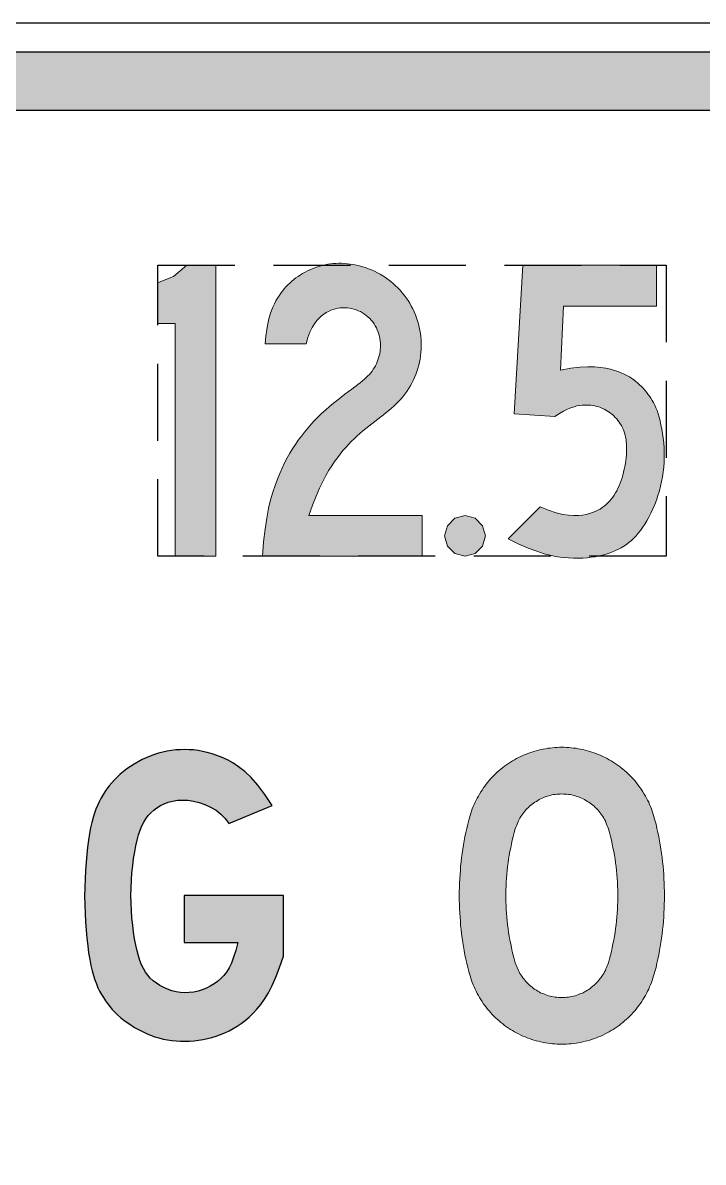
# Model space of a CAD drawing. Extents: x 165 to 1038, y -1303 to 276.
# Drawn here: x 248.3 to 304.4, y 181.8 to 275.8 of the extents above; entities that cross this region are included whole.
import ezdxf

# ---------------------------------------------------------------- set-up
doc = ezdxf.new("R2010")
doc.units = 0
doc.linetypes.add('HIDDEN', pattern=[9.525, 6.35, -3.175])
doc.layers.add('L25', color=1, linetype='CONTINUOUS')
doc.layers.add('L35', color=3, linetype='CONTINUOUS')

msp = doc.modelspace()

# ---------------------------------------------------------------- hatches: boundary and pattern name
at = {"layer": 'L25'}
h = msp.add_hatch(color=256, dxfattribs=at)
edge = h.paths.add_edge_path(flags=16)
edge.add_line((172.583, 107.778), (172.583, 263.778))
edge.add_arc((177.383, 263.778), 4.8, 90, 180, ccw=False)
edge.add_line((177.383, 268.578), (333.383, 268.578))
edge.add_arc((333.383, 263.778), 4.8, 0, 90, ccw=False)
edge.add_line((338.183, 263.778), (338.183, 107.778))
edge.add_arc((333.383, 107.778), 4.8, -90, 0, ccw=False)
edge.add_line((333.383, 102.978), (177.383, 102.978))
edge.add_arc((177.383, 107.778), 4.8, 180, 270, ccw=False)
edge = h.paths.add_edge_path()
edge.add_line((167.783, 107.778), (167.783, 263.778))
edge.add_arc((177.383, 263.778), 9.6, 90, 180, ccw=False)
edge.add_line((177.383, 273.378), (333.383, 273.378))
edge.add_arc((333.383, 263.778), 9.6, 0, 90, ccw=False)
edge.add_line((342.983, 263.778), (342.983, 107.778))
edge.add_arc((333.383, 107.778), 9.6, -90, 0, ccw=False)
edge.add_line((333.383, 98.178), (177.383, 98.178))
edge.add_arc((177.383, 107.778), 9.6, 180, 270, ccw=False)
h = msp.add_hatch(color=256, dxfattribs=at)
h.dxf.hatch_style = 1
h.paths.add_polyline_path([(284.782, 235.137), (283.942, 234.91), (283.33, 234.297), (283.102, 233.458), (283.33, 232.618), (283.942, 231.998), (284.782, 231.778), (285.622, 231.998), (286.234, 232.618), (286.461, 233.458), (286.234, 234.297), (285.622, 234.91)])
h.paths.add_polyline_path([(260.878, 231.778), (264.237, 231.778), (264.237, 255.777), (261.835, 255.777), (260.752, 254.858), (259.434, 254.333), (259.434, 250.974), (260.878, 250.974)])
h.paths.add_polyline_path([(290.982, 235.859), (288.345, 233.214), (289.219, 232.792), (289.999, 232.453), (290.697, 232.189), (291.322, 231.99), (291.884, 231.846), (292.395, 231.747), (292.864, 231.684), (293.302, 231.647), (293.717, 231.628), (294.113, 231.624), (294.49, 231.635), (294.848, 231.659), (295.19, 231.696), (295.516, 231.745), (295.827, 231.804), (296.124, 231.874), (296.408, 231.952), (296.68, 232.04), (296.94, 232.137), (297.19, 232.243), (297.429, 232.359), (297.659, 232.484), (297.881, 232.619), (298.094, 232.764), (298.301, 232.92), (298.501, 233.087), (298.695, 233.267), (298.884, 233.462), (299.069, 233.673), (299.25, 233.901), (299.428, 234.149), (299.604, 234.418), (299.777, 234.708), (299.947, 235.018), (300.112, 235.347), (300.271, 235.69), (300.422, 236.047), (300.562, 236.415), (300.692, 236.791), (300.808, 237.174), (300.91, 237.561), (300.998, 237.951), (301.07, 238.344), (301.128, 238.74), (301.172, 239.138), (301.2, 239.537), (301.214, 239.937), (301.212, 240.338), (301.196, 240.737), (301.167, 241.133), (301.125, 241.522), (301.073, 241.902), (301.011, 242.268), (300.942, 242.617), (300.866, 242.946), (300.786, 243.253), (300.702, 243.534), (300.614, 243.791), (300.522, 244.028), (300.426, 244.246), (300.325, 244.45), (300.219, 244.64), (300.107, 244.82), (299.991, 244.994), (299.868, 245.162), (299.74, 245.326), (299.606, 245.485), (299.466, 245.64), (299.322, 245.789), (299.172, 245.933), (299.017, 246.073), (298.858, 246.206), (298.693, 246.335), (298.52, 246.458), (298.335, 246.576), (298.135, 246.69), (297.915, 246.8), (297.672, 246.906), (297.403, 247.009), (297.104, 247.109), (296.77, 247.205), (296.393, 247.29), (295.962, 247.357), (295.468, 247.398), (294.9, 247.404), (294.25, 247.368), (293.507, 247.281), (292.661, 247.136), (292.904, 252.418), (300.579, 252.418), (300.579, 255.777), (289.545, 255.777), (288.823, 243.534), (292.182, 243.299), (292.568, 243.549), (292.916, 243.75), (293.23, 243.907), (293.514, 244.027), (293.773, 244.114), (294.01, 244.174), (294.229, 244.213), (294.435, 244.237), (294.63, 244.25), (294.817, 244.254), (294.996, 244.248), (295.168, 244.233), (295.335, 244.21), (295.496, 244.179), (295.654, 244.139), (295.808, 244.093), (295.96, 244.038), (296.109, 243.977), (296.256, 243.909), (296.399, 243.833), (296.539, 243.751), (296.675, 243.661), (296.807, 243.565), (296.935, 243.462), (297.058, 243.352), (297.177, 243.236), (297.289, 243.114), (297.396, 242.986), (297.496, 242.852), (297.589, 242.714), (297.676, 242.57), (297.754, 242.422), (297.825, 242.27), (297.887, 242.113), (297.942, 241.95), (297.988, 241.781), (298.027, 241.605), (298.058, 241.422), (298.082, 241.23), (298.098, 241.029), (298.107, 240.819), (298.108, 240.601), (298.102, 240.375), (298.088, 240.144), (298.068, 239.909), (298.04, 239.671), (298.006, 239.431), (297.965, 239.19), (297.917, 238.951), (297.862, 238.714), (297.801, 238.48), (297.733, 238.25), (297.658, 238.024), (297.578, 237.805), (297.49, 237.592), (297.397, 237.387), (297.297, 237.19), (297.191, 237.002), (297.079, 236.822), (296.959, 236.65), (296.833, 236.487), (296.701, 236.332), (296.561, 236.185), (296.415, 236.046), (296.261, 235.915), (296.097, 235.793), (295.921, 235.678), (295.73, 235.572), (295.522, 235.475), (295.294, 235.387), (295.044, 235.309), (294.769, 235.239), (294.465, 235.181), (294.127, 235.142), (293.747, 235.132), (293.319, 235.161), (292.836, 235.238), (292.289, 235.374), (291.674, 235.578)])
h.paths.add_polyline_path([(271.904, 235.137), (281.258, 235.137), (281.258, 231.778), (268.066, 231.778), (268.166, 232.973), (268.286, 234.019), (268.424, 234.934), (268.578, 235.734), (268.746, 236.436), (268.924, 237.058), (269.111, 237.616), (269.303, 238.126), (269.499, 238.604), (269.7, 239.055), (269.905, 239.482), (270.116, 239.887), (270.334, 240.273), (270.558, 240.644), (270.791, 241.002), (271.033, 241.35), (271.284, 241.691), (271.544, 242.024), (271.813, 242.351), (272.092, 242.67), (272.379, 242.981), (272.674, 243.284), (272.978, 243.579), (273.29, 243.865), (273.609, 244.143), (273.932, 244.41), (274.254, 244.668), (274.571, 244.913), (274.879, 245.146), (275.173, 245.366), (275.449, 245.571), (275.703, 245.76), (275.932, 245.934), (276.138, 246.094), (276.321, 246.243), (276.486, 246.383), (276.634, 246.518), (276.769, 246.65), (276.891, 246.782), (277.005, 246.916), (277.111, 247.055), (277.211, 247.199), (277.304, 247.347), (277.39, 247.5), (277.468, 247.656), (277.539, 247.816), (277.602, 247.979), (277.657, 248.145), (277.705, 248.313), (277.744, 248.484), (277.775, 248.657), (277.796, 248.832), (277.809, 249.009), (277.812, 249.188), (277.805, 249.368), (277.788, 249.549), (277.761, 249.732), (277.723, 249.914), (277.675, 250.096), (277.617, 250.275), (277.548, 250.452), (277.468, 250.625), (277.378, 250.792), (277.278, 250.954), (277.168, 251.109), (277.047, 251.256), (276.918, 251.396), (276.779, 251.526), (276.633, 251.648), (276.479, 251.761), (276.318, 251.863), (276.151, 251.955), (275.978, 252.035), (275.8, 252.105), (275.618, 252.163), (275.432, 252.21), (275.244, 252.245), (275.054, 252.268), (274.864, 252.279), (274.673, 252.278), (274.482, 252.264), (274.292, 252.237), (274.102, 252.196), (273.911, 252.14), (273.72, 252.068), (273.527, 251.979), (273.333, 251.873), (273.138, 251.748), (272.941, 251.602), (272.744, 251.429), (272.548, 251.218), (272.357, 250.961), (272.171, 250.649), (271.993, 250.273), (271.825, 249.824), (271.668, 249.294), (268.31, 249.294), (268.36, 249.925), (268.426, 250.475), (268.507, 250.954), (268.6, 251.371), (268.704, 251.735), (268.816, 252.054), (268.935, 252.338), (269.058, 252.596), (269.184, 252.836), (269.312, 253.06), (269.444, 253.27), (269.58, 253.466), (269.72, 253.652), (269.864, 253.828), (270.013, 253.995), (270.167, 254.155), (270.327, 254.309), (270.492, 254.457), (270.662, 254.599), (270.838, 254.735), (271.018, 254.865), (271.202, 254.988), (271.391, 255.105), (271.585, 255.214), (271.782, 255.316), (271.983, 255.412), (272.187, 255.499), (272.394, 255.58), (272.604, 255.652), (272.817, 255.717), (273.032, 255.774), (273.248, 255.824), (273.467, 255.865), (273.688, 255.897), (273.911, 255.922), (274.137, 255.937), (274.366, 255.944), (274.599, 255.942), (274.835, 255.931), (275.076, 255.91), (275.32, 255.88), (275.569, 255.84), (275.819, 255.79), (276.071, 255.731), (276.324, 255.662), (276.575, 255.583), (276.824, 255.494), (277.07, 255.396), (277.312, 255.287), (277.55, 255.169), (277.783, 255.042), (278.01, 254.905), (278.232, 254.76), (278.449, 254.606), (278.659, 254.443), (278.862, 254.272), (279.059, 254.094), (279.248, 253.908), (279.43, 253.715), (279.605, 253.514), (279.771, 253.307), (279.929, 253.094), (280.079, 252.874), (280.22, 252.649), (280.352, 252.418), (280.474, 252.183), (280.587, 251.942), (280.691, 251.697), (280.785, 251.448), (280.869, 251.196), (280.943, 250.941), (281.007, 250.683), (281.061, 250.423), (281.104, 250.162), (281.137, 249.898), (281.16, 249.634), (281.172, 249.369), (281.174, 249.104), (281.165, 248.838), (281.146, 248.574), (281.116, 248.31), (281.076, 248.047), (281.025, 247.786), (280.964, 247.528), (280.893, 247.271), (280.812, 247.018), (280.721, 246.769), (280.62, 246.523), (280.509, 246.281), (280.389, 246.044), (280.259, 245.812), (280.12, 245.586), (279.973, 245.365), (279.817, 245.15), (279.652, 244.941), (279.479, 244.739), (279.299, 244.543), (279.111, 244.354), (278.915, 244.169), (278.712, 243.987), (278.502, 243.808), (278.284, 243.629), (278.06, 243.45), (277.829, 243.27), (277.591, 243.087), (277.349, 242.901), (277.102, 242.711), (276.854, 242.518), (276.605, 242.32), (276.357, 242.117), (276.111, 241.909), (275.87, 241.695), (275.633, 241.475), (275.4, 241.247), (275.171, 241.008), (274.943, 240.757), (274.717, 240.493), (274.49, 240.211), (274.261, 239.912), (274.031, 239.593), (273.796, 239.249), (273.556, 238.87), (273.309, 238.443), (273.053, 237.956), (272.786, 237.394), (272.506, 236.746), (272.213, 235.998)])
h = msp.add_hatch(color=256, dxfattribs=at)
h.dxf.hatch_style = 1
h.paths.add_polyline_path([(189.172, 215.861), (192.908, 215.861), (192.908, 195.637), (203.804, 195.637), (203.804, 191.825), (189.172, 191.825)])
h.paths.add_polyline_path([(234.624, 208.009), (234.624, 191.825), (230.888, 191.825), (230.888, 215.861), (234.857, 215.861), (243.029, 199.737), (243.029, 215.861), (246.921, 215.861), (246.921, 191.825), (242.826, 191.825)])
h.paths.add_polyline_path([(213.757, 211.103), (213.524, 210.908), (213.307, 210.693), (213.106, 210.458), (212.919, 210.202), (212.747, 209.924), (212.588, 209.626), (212.442, 209.307), (212.308, 208.965), (212.185, 208.603), (212.074, 208.221), (211.974, 207.822), (211.884, 207.408), (211.805, 206.981), (211.737, 206.543), (211.678, 206.098), (211.63, 205.646), (211.591, 205.19), (211.563, 204.731), (211.545, 204.269), (211.537, 203.805), (211.54, 203.339), (211.555, 202.873), (211.581, 202.405), (211.618, 201.938), (211.668, 201.472), (211.729, 201.009), (211.801, 200.554), (211.886, 200.108), (211.981, 199.676), (212.087, 199.26), (212.204, 198.864), (212.331, 198.491), (212.469, 198.143), (212.618, 197.821), (212.779, 197.523), (212.952, 197.249), (213.139, 196.998), (213.339, 196.77), (213.555, 196.563), (213.786, 196.376), (214.033, 196.211), (214.294, 196.065), (214.567, 195.941), (214.85, 195.839), (215.141, 195.759), (215.438, 195.702), (215.739, 195.668), (216.041, 195.658), (216.342, 195.672), (216.642, 195.711), (216.937, 195.772), (217.226, 195.857), (217.508, 195.965), (217.78, 196.094), (218.042, 196.245), (218.29, 196.417), (218.524, 196.61), (218.743, 196.824), (218.949, 197.059), (219.141, 197.316), (219.319, 197.595), (219.483, 197.896), (219.635, 198.219), (219.774, 198.566), (219.9, 198.936), (220.014, 199.326), (220.117, 199.735), (220.208, 200.159), (220.288, 200.595), (220.357, 201.042), (220.415, 201.496), (220.464, 201.955), (220.502, 202.417), (220.531, 202.88), (220.549, 203.345), (220.556, 203.81), (220.553, 204.276), (220.539, 204.741), (220.513, 205.206), (220.475, 205.669), (220.426, 206.13), (220.364, 206.587), (220.291, 207.037), (220.206, 207.476), (220.11, 207.902), (220.002, 208.311), (219.882, 208.701), (219.751, 209.07), (219.608, 209.414), (219.453, 209.733), (219.287, 210.029), (219.108, 210.302), (218.916, 210.552), (218.711, 210.78), (218.493, 210.987), (218.261, 211.173), (218.015, 211.339), (217.757, 211.484), (217.487, 211.607), (217.208, 211.709), (216.921, 211.789), (216.628, 211.845), (216.33, 211.877), (216.029, 211.885), (215.727, 211.869), (215.425, 211.827), (215.126, 211.763), (214.832, 211.675), (214.546, 211.564), (214.27, 211.432), (214.006, 211.278)], flags=16)
h.paths.add_polyline_path([(224.272, 205.878), (224.221, 206.406), (224.159, 206.931), (224.087, 207.451), (224.007, 207.96), (223.918, 208.456), (223.822, 208.933), (223.719, 209.388), (223.611, 209.817), (223.498, 210.218), (223.379, 210.591), (223.253, 210.94), (223.121, 211.268), (222.98, 211.578), (222.831, 211.872), (222.673, 212.153), (222.504, 212.424), (222.325, 212.688), (222.135, 212.944), (221.935, 213.191), (221.726, 213.43), (221.507, 213.659), (221.28, 213.878), (221.044, 214.087), (220.8, 214.284), (220.548, 214.469), (220.289, 214.642), (220.023, 214.804), (219.749, 214.954), (219.469, 215.093), (219.181, 215.221), (218.887, 215.337), (218.586, 215.442), (218.278, 215.537), (217.965, 215.62), (217.647, 215.692), (217.325, 215.751), (216.999, 215.798), (216.672, 215.832), (216.342, 215.853), (216.012, 215.86), (215.682, 215.853), (215.352, 215.832), (215.024, 215.797), (214.698, 215.75), (214.375, 215.689), (214.056, 215.615), (213.742, 215.529), (213.432, 215.431), (213.129, 215.321), (212.832, 215.198), (212.541, 215.064), (212.256, 214.917), (211.979, 214.757), (211.708, 214.585), (211.445, 214.4), (211.189, 214.203), (210.941, 213.992), (210.701, 213.77), (210.47, 213.536), (210.248, 213.293), (210.036, 213.041), (209.835, 212.782), (209.646, 212.516), (209.468, 212.245), (209.302, 211.968), (209.148, 211.684), (209.004, 211.39), (208.87, 211.082), (208.744, 210.758), (208.626, 210.414), (208.514, 210.047), (208.407, 209.655), (208.305, 209.235), (208.208, 208.789), (208.117, 208.322), (208.033, 207.837), (207.957, 207.337), (207.888, 206.826), (207.83, 206.308), (207.781, 205.785), (207.743, 205.261), (207.716, 204.737), (207.7, 204.214), (207.695, 203.691), (207.701, 203.169), (207.718, 202.648), (207.747, 202.13), (207.787, 201.614), (207.838, 201.101), (207.9, 200.593), (207.971, 200.093), (208.052, 199.603), (208.141, 199.127), (208.237, 198.666), (208.339, 198.223), (208.447, 197.802), (208.561, 197.402), (208.68, 197.025), (208.806, 196.668), (208.939, 196.329), (209.08, 196.007), (209.23, 195.7), (209.39, 195.406), (209.56, 195.125), (209.742, 194.854), (209.935, 194.594), (210.138, 194.344), (210.352, 194.105), (210.576, 193.876), (210.81, 193.658), (211.053, 193.45), (211.305, 193.254), (211.566, 193.068), (211.835, 192.893), (212.111, 192.73), (212.394, 192.577), (212.684, 192.437), (212.979, 192.307), (213.279, 192.189), (213.583, 192.084), (213.891, 191.99), (214.203, 191.908), (214.517, 191.838), (214.832, 191.782), (215.149, 191.737), (215.466, 191.706), (215.783, 191.688), (216.099, 191.684), (216.413, 191.693), (216.726, 191.715), (217.038, 191.751), (217.348, 191.8), (217.657, 191.863), (217.965, 191.939), (218.273, 192.028), (218.58, 192.13), (218.886, 192.245), (219.19, 192.373), (219.49, 192.512), (219.785, 192.664), (220.074, 192.826), (220.355, 192.999), (220.626, 193.182), (220.887, 193.375), (221.135, 193.578), (221.371, 193.789), (221.596, 194.01), (221.81, 194.239), (222.013, 194.478), (222.207, 194.725), (222.392, 194.982), (222.568, 195.247), (222.735, 195.521), (222.895, 195.806), (223.047, 196.104), (223.19, 196.417), (223.326, 196.748), (223.454, 197.098), (223.574, 197.47), (223.686, 197.865), (223.791, 198.286), (223.888, 198.73), (223.977, 199.194), (224.057, 199.674), (224.129, 200.168), (224.192, 200.673), (224.245, 201.185), (224.289, 201.701), (224.323, 202.218), (224.348, 202.737), (224.362, 203.257), (224.365, 203.778), (224.358, 204.301), (224.341, 204.825), (224.312, 205.35)])
h.paths.add_polyline_path([(261.63, 203.804), (261.63, 199.915), (266.035, 199.915), (265.871, 199.265), (265.698, 198.708), (265.515, 198.234), (265.319, 197.832), (265.109, 197.491), (264.882, 197.199), (264.637, 196.947), (264.371, 196.723), (264.083, 196.518), (263.775, 196.334), (263.451, 196.171), (263.112, 196.034), (262.763, 195.924), (262.405, 195.843), (262.042, 195.795), (261.677, 195.782), (261.312, 195.805), (260.952, 195.863), (260.599, 195.952), (260.257, 196.069), (259.929, 196.213), (259.619, 196.379), (259.33, 196.566), (259.066, 196.769), (258.828, 196.988), (258.616, 197.225), (258.427, 197.484), (258.258, 197.769), (258.107, 198.084), (257.971, 198.433), (257.847, 198.819), (257.734, 199.246), (257.628, 199.718), (257.532, 200.229), (257.446, 200.773), (257.373, 201.347), (257.313, 201.943), (257.268, 202.556), (257.24, 203.18), (257.23, 203.81), (257.24, 204.44), (257.268, 205.064), (257.313, 205.677), (257.374, 206.273), (257.45, 206.846), (257.538, 207.391), (257.637, 207.902), (257.747, 208.374), (257.866, 208.801), (257.996, 209.187), (258.138, 209.535), (258.295, 209.849), (258.469, 210.132), (258.662, 210.389), (258.876, 210.623), (259.112, 210.837), (259.373, 211.035), (259.659, 211.214), (259.97, 211.368), (260.307, 211.496), (260.669, 211.593), (261.058, 211.654), (261.472, 211.676), (261.912, 211.655), (262.377, 211.588), (262.855, 211.474), (263.334, 211.31), (263.802, 211.097), (264.245, 210.833), (264.65, 210.518), (265.006, 210.15), (265.299, 209.729), (268.882, 211.221), (268.268, 212.142), (267.685, 212.904), (267.133, 213.526), (266.609, 214.027), (266.111, 214.424), (265.636, 214.737), (265.181, 214.984), (264.745, 215.183), (264.326, 215.35), (263.92, 215.489), (263.527, 215.602), (263.143, 215.692), (262.768, 215.758), (262.399, 215.804), (262.033, 215.83), (261.67, 215.838), (261.308, 215.83), (260.945, 215.806), (260.585, 215.765), (260.226, 215.707), (259.869, 215.633), (259.516, 215.542), (259.166, 215.434), (258.821, 215.308), (258.48, 215.166), (258.147, 215.007), (257.82, 214.834), (257.504, 214.648), (257.197, 214.451), (256.903, 214.244), (256.622, 214.028), (256.355, 213.805), (256.105, 213.576), (255.87, 213.341), (255.65, 213.101), (255.443, 212.854), (255.25, 212.602), (255.07, 212.342), (254.902, 212.077), (254.745, 211.805), (254.599, 211.524), (254.462, 211.232), (254.335, 210.922), (254.216, 210.588), (254.106, 210.226), (254.003, 209.829), (253.907, 209.392), (253.817, 208.91), (253.733, 208.379), (253.656, 207.803), (253.587, 207.188), (253.528, 206.541), (253.48, 205.868), (253.443, 205.174), (253.421, 204.466), (253.413, 203.75), (253.421, 203.033), (253.444, 202.32), (253.48, 201.619), (253.53, 200.937), (253.591, 200.28), (253.662, 199.656), (253.742, 199.07), (253.83, 198.531), (253.926, 198.042), (254.028, 197.601), (254.138, 197.202), (254.255, 196.839), (254.379, 196.507), (254.511, 196.2), (254.65, 195.914), (254.798, 195.643), (254.954, 195.382), (255.119, 195.129), (255.295, 194.884), (255.482, 194.646), (255.683, 194.414), (255.898, 194.188), (256.128, 193.967), (256.375, 193.749), (256.64, 193.535), (256.921, 193.325), (257.216, 193.123), (257.524, 192.929), (257.843, 192.746), (258.171, 192.575), (258.506, 192.419), (258.847, 192.278), (259.192, 192.156), (259.54, 192.051), (259.892, 191.963), (260.247, 191.893), (260.605, 191.84), (260.966, 191.804), (261.33, 191.785), (261.697, 191.782), (262.066, 191.795), (262.436, 191.824), (262.806, 191.869), (263.176, 191.931), (263.544, 192.008), (263.909, 192.102), (264.27, 192.212), (264.626, 192.338), (264.976, 192.48), (265.32, 192.641), (265.659, 192.821), (265.994, 193.023), (266.324, 193.249), (266.651, 193.5), (266.975, 193.779), (267.297, 194.087), (267.616, 194.427), (267.934, 194.812), (268.25, 195.256), (268.564, 195.77), (268.876, 196.37), (269.187, 197.068), (269.495, 197.878), (269.802, 198.813), (269.802, 203.804)])
h = msp.add_hatch(color=256, dxfattribs=at)
h.paths.add_polyline_path([(305.422, 215.775), (309.495, 215.775), (317.656, 199.703), (317.656, 215.775), (321.493, 215.775), (321.493, 191.779), (317.406, 191.779), (309.259, 207.864), (309.259, 191.779), (305.422, 191.779)])
h.paths.add_polyline_path([(296.604, 198.257), (296.696, 198.573), (296.775, 198.875), (296.854, 199.19), (296.919, 199.506), (296.985, 199.808), (297.051, 200.123), (297.103, 200.439), (297.156, 200.754), (297.195, 201.07), (297.248, 201.385), (297.274, 201.714), (297.314, 202.029), (297.34, 202.344), (297.353, 202.66), (297.366, 202.988), (297.379, 203.304), (297.379, 203.619), (297.379, 203.948), (297.379, 204.263), (297.366, 204.578), (297.353, 204.894), (297.34, 205.222), (297.314, 205.538), (297.274, 205.853), (297.248, 206.168), (297.195, 206.484), (297.156, 206.812), (297.103, 207.128), (297.051, 207.43), (296.985, 207.745), (296.919, 208.061), (296.854, 208.376), (296.775, 208.678), (296.696, 208.994), (296.604, 209.296), (296.564, 209.427), (296.512, 209.559), (296.459, 209.69), (296.407, 209.822), (296.354, 209.953), (296.288, 210.071), (296.223, 210.19), (296.144, 210.308), (296.065, 210.426), (295.986, 210.544), (295.907, 210.65), (295.815, 210.755), (295.723, 210.86), (295.631, 210.965), (295.526, 211.057), (295.434, 211.162), (295.329, 211.241), (295.211, 211.333), (295.106, 211.412), (294.988, 211.491), (294.869, 211.569), (294.751, 211.648), (294.633, 211.714), (294.514, 211.78), (294.383, 211.832), (294.252, 211.885), (294.133, 211.937), (294.002, 211.977), (293.857, 212.029), (293.726, 212.056), (293.595, 212.095), (293.463, 212.121), (293.319, 212.135), (293.187, 212.161), (293.043, 212.174), (292.911, 212.174), (292.767, 212.187), (292.622, 212.174), (292.491, 212.174), (292.346, 212.161), (292.215, 212.135), (292.07, 212.121), (291.939, 212.095), (291.807, 212.056), (291.676, 212.029), (291.531, 211.977), (291.4, 211.937), (291.282, 211.885), (291.15, 211.832), (291.019, 211.78), (290.901, 211.714), (290.782, 211.648), (290.664, 211.569), (290.546, 211.491), (290.428, 211.412), (290.322, 211.333), (290.204, 211.241), (290.099, 211.162), (290.007, 211.057), (289.902, 210.965), (289.81, 210.86), (289.718, 210.755), (289.626, 210.65), (289.547, 210.544), (289.468, 210.426), (289.389, 210.308), (289.31, 210.19), (289.245, 210.071), (289.179, 209.953), (289.127, 209.822), (289.074, 209.69), (289.021, 209.559), (288.969, 209.427), (288.929, 209.296), (288.837, 208.994), (288.759, 208.678), (288.68, 208.376), (288.614, 208.061), (288.548, 207.745), (288.483, 207.43), (288.43, 207.128), (288.377, 206.812), (288.338, 206.484), (288.285, 206.168), (288.259, 205.853), (288.22, 205.538), (288.193, 205.222), (288.18, 204.894), (288.167, 204.578), (288.154, 204.263), (288.154, 203.948), (288.154, 203.619), (288.154, 203.304), (288.167, 202.988), (288.18, 202.66), (288.193, 202.344), (288.22, 202.029), (288.259, 201.714), (288.285, 201.385), (288.338, 201.07), (288.377, 200.754), (288.43, 200.439), (288.483, 200.123), (288.548, 199.808), (288.614, 199.506), (288.68, 199.19), (288.759, 198.875), (288.837, 198.573), (288.929, 198.257), (288.969, 198.126), (289.021, 197.995), (289.074, 197.863), (289.127, 197.745), (289.179, 197.613), (289.245, 197.495), (289.31, 197.377), (289.389, 197.259), (289.468, 197.14), (289.547, 197.022), (289.626, 196.917), (289.718, 196.812), (289.81, 196.707), (289.902, 196.602), (290.007, 196.496), (290.099, 196.404), (290.204, 196.312), (290.322, 196.234), (290.428, 196.142), (290.546, 196.063), (290.664, 195.997), (290.782, 195.918), (290.901, 195.853), (291.019, 195.787), (291.15, 195.734), (291.282, 195.682), (291.4, 195.629), (291.531, 195.577), (291.676, 195.537), (291.807, 195.498), (291.939, 195.471), (292.07, 195.445), (292.215, 195.419), (292.346, 195.406), (292.491, 195.393), (292.622, 195.379), (292.767, 195.379), (292.911, 195.379), (293.043, 195.393), (293.187, 195.406), (293.319, 195.419), (293.463, 195.445), (293.595, 195.471), (293.726, 195.498), (293.857, 195.537), (294.002, 195.577), (294.133, 195.629), (294.252, 195.682), (294.383, 195.734), (294.514, 195.787), (294.633, 195.853), (294.751, 195.918), (294.869, 195.997), (294.988, 196.063), (295.106, 196.142), (295.211, 196.234), (295.329, 196.312), (295.434, 196.404), (295.526, 196.496), (295.631, 196.602), (295.723, 196.707), (295.815, 196.812), (295.907, 196.917), (295.986, 197.022), (296.065, 197.14), (296.144, 197.259), (296.223, 197.377), (296.288, 197.495), (296.354, 197.613), (296.407, 197.745), (296.459, 197.863), (296.512, 197.995), (296.564, 198.126)], flags=16)
h.paths.add_polyline_path([(292.767, 191.542), (292.964, 191.542), (293.161, 191.555), (293.345, 191.568), (293.542, 191.582), (293.739, 191.595), (293.936, 191.621), (294.12, 191.66), (294.317, 191.687), (294.501, 191.726), (294.698, 191.779), (294.882, 191.818), (295.066, 191.884), (295.25, 191.936), (295.434, 192.002), (295.618, 192.068), (295.802, 192.134), (295.973, 192.212), (296.157, 192.291), (296.328, 192.383), (296.499, 192.475), (296.67, 192.567), (296.84, 192.659), (297.011, 192.764), (297.169, 192.869), (297.327, 192.975), (297.484, 193.093), (297.642, 193.211), (297.8, 193.329), (297.944, 193.461), (298.089, 193.592), (298.233, 193.724), (298.365, 193.855), (298.509, 194), (298.641, 194.144), (298.772, 194.289), (298.89, 194.433), (299.009, 194.591), (299.127, 194.736), (299.245, 194.893), (299.35, 195.064), (299.456, 195.222), (299.561, 195.393), (299.653, 195.563), (299.758, 195.734), (299.837, 195.905), (299.929, 196.076), (300.007, 196.26), (300.086, 196.431), (300.152, 196.615), (300.218, 196.799), (300.283, 196.983), (300.336, 197.167), (300.389, 197.351), (300.441, 197.548), (300.533, 197.876), (300.612, 198.218), (300.678, 198.56), (300.757, 198.914), (300.822, 199.256), (300.875, 199.598), (300.927, 199.939), (300.98, 200.294), (301.032, 200.636), (301.072, 200.991), (301.111, 201.332), (301.138, 201.687), (301.164, 202.029), (301.19, 202.384), (301.203, 202.725), (301.216, 203.08), (301.23, 203.435), (301.23, 203.777), (301.23, 204.131), (301.216, 204.486), (301.203, 204.828), (301.19, 205.183), (301.164, 205.538), (301.138, 205.879), (301.111, 206.234), (301.072, 206.576), (301.032, 206.931), (300.98, 207.272), (300.927, 207.614), (300.875, 207.969), (300.822, 208.31), (300.757, 208.652), (300.678, 208.994), (300.612, 209.335), (300.533, 209.677), (300.441, 210.019), (300.389, 210.216), (300.336, 210.4), (300.283, 210.584), (300.218, 210.768), (300.152, 210.952), (300.086, 211.136), (300.007, 211.307), (299.929, 211.491), (299.837, 211.661), (299.758, 211.832), (299.653, 212.003), (299.561, 212.174), (299.456, 212.345), (299.35, 212.502), (299.245, 212.66), (299.127, 212.818), (299.009, 212.976), (298.89, 213.133), (298.772, 213.278), (298.641, 213.422), (298.509, 213.567), (298.365, 213.711), (298.233, 213.843), (298.089, 213.974), (297.944, 214.106), (297.8, 214.224), (297.642, 214.355), (297.484, 214.474), (297.327, 214.579), (297.169, 214.697), (297.011, 214.802), (296.84, 214.907), (296.67, 214.999), (296.499, 215.091), (296.328, 215.183), (296.157, 215.262), (295.973, 215.354), (295.802, 215.42), (295.618, 215.499), (295.434, 215.564), (295.25, 215.63), (295.066, 215.683), (294.882, 215.735), (294.698, 215.788), (294.501, 215.84), (294.317, 215.88), (294.12, 215.906), (293.936, 215.945), (293.739, 215.959), (293.542, 215.985), (293.345, 215.998), (293.161, 216.011), (292.964, 216.024), (292.767, 216.024), (292.57, 216.024), (292.372, 216.011), (292.188, 215.998), (291.991, 215.985), (291.794, 215.959), (291.61, 215.945), (291.413, 215.906), (291.216, 215.88), (291.032, 215.84), (290.835, 215.788), (290.651, 215.735), (290.467, 215.683), (290.283, 215.63), (290.099, 215.564), (289.915, 215.499), (289.731, 215.42), (289.56, 215.354), (289.376, 215.262), (289.205, 215.183), (289.035, 215.091), (288.864, 214.999), (288.693, 214.907), (288.522, 214.802), (288.364, 214.697), (288.207, 214.579), (288.049, 214.474), (287.891, 214.355), (287.734, 214.224), (287.589, 214.106), (287.444, 213.974), (287.3, 213.843), (287.168, 213.711), (287.024, 213.567), (286.893, 213.422), (286.761, 213.278), (286.643, 213.133), (286.525, 212.976), (286.406, 212.818), (286.288, 212.66), (286.183, 212.502), (286.078, 212.345), (285.973, 212.174), (285.881, 212.003), (285.789, 211.832), (285.697, 211.661), (285.605, 211.491), (285.526, 211.307), (285.447, 211.136), (285.381, 210.952), (285.316, 210.768), (285.25, 210.584), (285.197, 210.4), (285.145, 210.216), (285.092, 210.019), (285.013, 209.677), (284.921, 209.335), (284.856, 208.994), (284.777, 208.652), (284.711, 208.31), (284.658, 207.969), (284.606, 207.614), (284.553, 207.272), (284.501, 206.931), (284.461, 206.576), (284.422, 206.234), (284.396, 205.879), (284.369, 205.538), (284.343, 205.183), (284.33, 204.828), (284.317, 204.486), (284.304, 204.131), (284.304, 203.777), (284.304, 203.435), (284.317, 203.08), (284.33, 202.725), (284.343, 202.384), (284.369, 202.029), (284.396, 201.687), (284.422, 201.332), (284.461, 200.991), (284.501, 200.636), (284.553, 200.294), (284.606, 199.939), (284.658, 199.598), (284.711, 199.256), (284.777, 198.914), (284.856, 198.56), (284.921, 198.218), (285.013, 197.876), (285.092, 197.548), (285.145, 197.351), (285.197, 197.167), (285.25, 196.983), (285.316, 196.799), (285.381, 196.615), (285.447, 196.431), (285.526, 196.26), (285.605, 196.076), (285.697, 195.905), (285.789, 195.734), (285.881, 195.563), (285.973, 195.393), (286.078, 195.222), (286.183, 195.064), (286.288, 194.893), (286.406, 194.736), (286.525, 194.591), (286.643, 194.433), (286.761, 194.289), (286.893, 194.144), (287.024, 194), (287.168, 193.855), (287.3, 193.724), (287.444, 193.592), (287.589, 193.461), (287.734, 193.329), (287.891, 193.211), (288.049, 193.093), (288.207, 192.975), (288.364, 192.869), (288.522, 192.764), (288.693, 192.659), (288.864, 192.567), (289.035, 192.475), (289.205, 192.383), (289.376, 192.291), (289.56, 192.212), (289.731, 192.134), (289.915, 192.068), (290.099, 192.002), (290.283, 191.936), (290.467, 191.884), (290.651, 191.818), (290.835, 191.779), (291.032, 191.726), (291.216, 191.687), (291.413, 191.66), (291.61, 191.621), (291.794, 191.595), (291.991, 191.582), (292.188, 191.568), (292.372, 191.555), (292.57, 191.542)])

# ---------------------------------------------------------------- linework, layer by layer
at = {"layer": 'L25', "lineweight": 0}
for p, q in [((289.545, 255.777), (288.823, 243.534)), ((300.579, 255.777), (289.545, 255.777)), ((300.579, 252.418), (300.579, 255.777)), ((292.661, 247.136), (292.904, 252.418)), ((292.904, 252.418), (300.579, 252.418)), ((271.668, 249.294), (268.31, 249.294)), ((288.823, 243.534), (292.182, 243.299)), ((271.904, 235.137), (281.258, 235.137)), ((281.258, 235.137), (281.258, 231.778)), ((290.982, 235.859), (288.345, 233.214)), ((281.258, 231.778), (268.066, 231.778))]:
    msp.add_line(p, q, dxfattribs=at)
at = {"layer": 'L25'}
for p, q in [((265.299, 209.729), (268.882, 211.221)), ((261.63, 203.804), (261.63, 199.915)), ((269.802, 203.804), (261.63, 203.804)), ((269.802, 198.813), (269.802, 203.804)), ((261.63, 199.915), (266.035, 199.915))]:
    msp.add_line(p, q, dxfattribs=at)
for points in [[(167.783, 107.778), (167.783, 263.778, -0.414214), (177.383, 273.378), (333.383, 273.378, -0.414214), (342.983, 263.778), (342.983, 107.778, -0.414214), (333.383, 98.178), (177.383, 98.178, -0.414214)], [(172.583, 107.778), (172.583, 263.778, -0.414214), (177.383, 268.578), (333.383, 268.578, -0.414214), (338.183, 263.778), (338.183, 107.778, -0.414214), (333.383, 102.978), (177.383, 102.978, -0.414214)]]:
    msp.add_lwpolyline(points, format="xyb", close=True, dxfattribs=at)
at = {"layer": 'L25', "lineweight": 0}
for points in [[(259.434, 254.333), (260.752, 254.858), (261.835, 255.777)], [(260.878, 231.778), (264.237, 231.778), (264.237, 255.777), (261.835, 255.777)], [(268.31, 249.294), (268.36, 249.925), (268.426, 250.475), (268.507, 250.954), (268.6, 251.371), (268.704, 251.735), (268.816, 252.054), (268.935, 252.338), (269.058, 252.596), (269.184, 252.836), (269.312, 253.06), (269.444, 253.27), (269.58, 253.466), (269.72, 253.652), (269.864, 253.828), (270.013, 253.995), (270.167, 254.155), (270.327, 254.309), (270.492, 254.457), (270.662, 254.599), (270.838, 254.735), (271.018, 254.865), (271.202, 254.988), (271.391, 255.105), (271.585, 255.214), (271.782, 255.316), (271.983, 255.412), (272.187, 255.499), (272.394, 255.58), (272.604, 255.652), (272.817, 255.717), (273.032, 255.774), (273.248, 255.824), (273.467, 255.865), (273.688, 255.897), (273.911, 255.922), (274.137, 255.937), (274.366, 255.944), (274.599, 255.942), (274.835, 255.931), (275.076, 255.91), (275.32, 255.88), (275.569, 255.84), (275.819, 255.79), (276.071, 255.731), (276.324, 255.662), (276.575, 255.583), (276.824, 255.494), (277.07, 255.396), (277.312, 255.287), (277.55, 255.169), (277.783, 255.042), (278.01, 254.905), (278.232, 254.76), (278.449, 254.606), (278.659, 254.443), (278.862, 254.272), (279.059, 254.094), (279.248, 253.908), (279.43, 253.715), (279.605, 253.514), (279.771, 253.307), (279.929, 253.094), (280.079, 252.874), (280.22, 252.649), (280.352, 252.418), (280.474, 252.183), (280.587, 251.942), (280.691, 251.697), (280.785, 251.448), (280.869, 251.196), (280.943, 250.941), (281.007, 250.683), (281.061, 250.423), (281.104, 250.162), (281.137, 249.898), (281.16, 249.634), (281.172, 249.369), (281.174, 249.104), (281.165, 248.838), (281.146, 248.574), (281.116, 248.31), (281.076, 248.047), (281.025, 247.786), (280.964, 247.528), (280.893, 247.271), (280.812, 247.018), (280.721, 246.769), (280.62, 246.523), (280.509, 246.281), (280.389, 246.044), (280.259, 245.812), (280.12, 245.586), (279.973, 245.365), (279.817, 245.15), (279.652, 244.941), (279.479, 244.739), (279.299, 244.543), (279.111, 244.354), (278.915, 244.169), (278.712, 243.987), (278.502, 243.808), (278.284, 243.629), (278.06, 243.45), (277.829, 243.27), (277.591, 243.087), (277.349, 242.901), (277.102, 242.711), (276.854, 242.518), (276.605, 242.32), (276.357, 242.117), (276.111, 241.909), (275.87, 241.695), (275.633, 241.475), (275.4, 241.247), (275.171, 241.008), (274.943, 240.757), (274.717, 240.493), (274.49, 240.211), (274.261, 239.912), (274.031, 239.593), (273.796, 239.249), (273.556, 238.87), (273.309, 238.443), (273.053, 237.956), (272.786, 237.394), (272.506, 236.746), (272.213, 235.998), (271.904, 235.137)], [(259.434, 254.333), (259.434, 250.974), (260.878, 250.974), (260.878, 231.778)], [(268.066, 231.778), (268.166, 232.973), (268.286, 234.019), (268.424, 234.934), (268.578, 235.734), (268.746, 236.436), (268.924, 237.058), (269.111, 237.616), (269.303, 238.126), (269.499, 238.604), (269.7, 239.055), (269.905, 239.482), (270.116, 239.887), (270.334, 240.273), (270.558, 240.644), (270.791, 241.002), (271.033, 241.35), (271.284, 241.691), (271.544, 242.024), (271.813, 242.351), (272.092, 242.67), (272.379, 242.981), (272.674, 243.284), (272.978, 243.579), (273.29, 243.865), (273.609, 244.143), (273.932, 244.41), (274.254, 244.668), (274.571, 244.913), (274.879, 245.146), (275.173, 245.366), (275.449, 245.571), (275.703, 245.76), (275.932, 245.934), (276.138, 246.094), (276.321, 246.243), (276.486, 246.383), (276.634, 246.518), (276.769, 246.65), (276.891, 246.782), (277.005, 246.916), (277.111, 247.055), (277.211, 247.199), (277.304, 247.347), (277.39, 247.5), (277.468, 247.656), (277.539, 247.816), (277.602, 247.979), (277.657, 248.145), (277.705, 248.313), (277.744, 248.484), (277.775, 248.657), (277.796, 248.832), (277.809, 249.009), (277.812, 249.188), (277.805, 249.368), (277.788, 249.549), (277.761, 249.732), (277.723, 249.914), (277.675, 250.096), (277.617, 250.275), (277.548, 250.452), (277.468, 250.625), (277.378, 250.792), (277.278, 250.954), (277.168, 251.109), (277.047, 251.256), (276.918, 251.396), (276.779, 251.526), (276.633, 251.648), (276.479, 251.761), (276.318, 251.863), (276.151, 251.955), (275.978, 252.035), (275.8, 252.105), (275.618, 252.163), (275.432, 252.21), (275.244, 252.245), (275.054, 252.268), (274.864, 252.279), (274.673, 252.278), (274.482, 252.264), (274.292, 252.237), (274.102, 252.196), (273.911, 252.14), (273.72, 252.068), (273.527, 251.979), (273.333, 251.873), (273.138, 251.748), (272.941, 251.602), (272.744, 251.429), (272.548, 251.218), (272.357, 250.961), (272.171, 250.649), (271.993, 250.273), (271.825, 249.824), (271.668, 249.294)], [(288.345, 233.214), (289.219, 232.792), (289.999, 232.453), (290.697, 232.189), (291.322, 231.99), (291.884, 231.846), (292.395, 231.747), (292.864, 231.684), (293.302, 231.647), (293.717, 231.628), (294.113, 231.624), (294.49, 231.635), (294.848, 231.659), (295.19, 231.696), (295.516, 231.745), (295.827, 231.804), (296.124, 231.874), (296.408, 231.952), (296.68, 232.04), (296.94, 232.137), (297.19, 232.243), (297.429, 232.359), (297.659, 232.484), (297.881, 232.619), (298.094, 232.764), (298.301, 232.92), (298.501, 233.087), (298.695, 233.267), (298.884, 233.462), (299.069, 233.673), (299.25, 233.901), (299.428, 234.149), (299.604, 234.418), (299.777, 234.708), (299.947, 235.018), (300.112, 235.347), (300.271, 235.69), (300.422, 236.047), (300.562, 236.415), (300.692, 236.791), (300.808, 237.174), (300.91, 237.561), (300.998, 237.951), (301.07, 238.344), (301.128, 238.74), (301.172, 239.138), (301.2, 239.537), (301.214, 239.937), (301.212, 240.338), (301.196, 240.737), (301.167, 241.133), (301.125, 241.522), (301.073, 241.902), (301.011, 242.268), (300.942, 242.617), (300.866, 242.946), (300.786, 243.253), (300.702, 243.534), (300.614, 243.791), (300.522, 244.028), (300.426, 244.246), (300.325, 244.45), (300.219, 244.64), (300.107, 244.82), (299.991, 244.994), (299.868, 245.162), (299.74, 245.326), (299.606, 245.485), (299.466, 245.64), (299.322, 245.789), (299.172, 245.933), (299.017, 246.073), (298.858, 246.206), (298.693, 246.335), (298.52, 246.458), (298.335, 246.576), (298.135, 246.69), (297.915, 246.8), (297.672, 246.906), (297.403, 247.009), (297.104, 247.109), (296.77, 247.205), (296.393, 247.29), (295.962, 247.357), (295.468, 247.398), (294.9, 247.404), (294.25, 247.368), (293.507, 247.281), (292.661, 247.136)], [(292.182, 243.299), (292.568, 243.549), (292.916, 243.75), (293.23, 243.907), (293.514, 244.027), (293.773, 244.114), (294.01, 244.174), (294.229, 244.213), (294.435, 244.237), (294.63, 244.25), (294.817, 244.254), (294.996, 244.248), (295.168, 244.233), (295.335, 244.21), (295.496, 244.179), (295.654, 244.139), (295.808, 244.093), (295.96, 244.038), (296.109, 243.977), (296.256, 243.909), (296.399, 243.833), (296.539, 243.751), (296.675, 243.661), (296.807, 243.565), (296.935, 243.462), (297.058, 243.352), (297.177, 243.236), (297.289, 243.114), (297.396, 242.986), (297.496, 242.852), (297.589, 242.714), (297.676, 242.57), (297.754, 242.422), (297.825, 242.27), (297.887, 242.113), (297.942, 241.95), (297.988, 241.781), (298.027, 241.605), (298.058, 241.422), (298.082, 241.23), (298.098, 241.029), (298.107, 240.819), (298.108, 240.601), (298.102, 240.375), (298.088, 240.144), (298.068, 239.909), (298.04, 239.671), (298.006, 239.431), (297.965, 239.19), (297.917, 238.951), (297.862, 238.714), (297.801, 238.48), (297.733, 238.25), (297.658, 238.024), (297.578, 237.805), (297.49, 237.592), (297.397, 237.387), (297.297, 237.19), (297.191, 237.002), (297.079, 236.822), (296.959, 236.65), (296.833, 236.487), (296.701, 236.332), (296.561, 236.185), (296.415, 236.046), (296.261, 235.915), (296.097, 235.793), (295.921, 235.678), (295.73, 235.572), (295.522, 235.475), (295.294, 235.387), (295.044, 235.309), (294.769, 235.239), (294.465, 235.181), (294.127, 235.142), (293.747, 235.132), (293.319, 235.161), (292.836, 235.238), (292.289, 235.374), (291.674, 235.578), (290.982, 235.859)], [(284.782, 235.137), (283.942, 234.91), (283.33, 234.297), (283.102, 233.458), (283.33, 232.618), (283.942, 231.998), (284.782, 231.778), (285.622, 231.998), (286.234, 232.618), (286.461, 233.458), (286.234, 234.297), (285.622, 234.91), (284.782, 235.137), (284.782, 235.137)]]:
    msp.add_lwpolyline(points, dxfattribs=at)
at = {"layer": 'L25', "linetype": 'HIDDEN'}
msp.add_lwpolyline([(259.458, 255.778), (301.382, 255.778), (301.382, 231.778), (259.458, 231.778)], close=True, dxfattribs=at)
at = {"layer": 'L25'}
for points in [[(268.882, 211.221), (268.268, 212.142), (267.685, 212.904), (267.133, 213.526), (266.609, 214.027), (266.111, 214.424), (265.636, 214.737), (265.181, 214.984), (264.745, 215.183), (264.326, 215.35), (263.92, 215.489), (263.527, 215.602), (263.143, 215.692), (262.768, 215.758), (262.399, 215.804), (262.033, 215.83), (261.67, 215.838), (261.308, 215.83), (260.945, 215.806), (260.585, 215.765), (260.226, 215.707), (259.869, 215.633), (259.516, 215.542), (259.166, 215.434), (258.821, 215.308), (258.48, 215.166), (258.147, 215.007), (257.82, 214.834), (257.504, 214.648), (257.197, 214.451), (256.903, 214.244), (256.622, 214.028), (256.355, 213.805), (256.105, 213.576), (255.87, 213.341), (255.65, 213.101), (255.443, 212.854), (255.25, 212.602), (255.07, 212.342), (254.902, 212.077), (254.745, 211.805), (254.599, 211.524), (254.462, 211.232), (254.335, 210.922), (254.216, 210.588), (254.106, 210.226), (254.003, 209.829), (253.907, 209.392), (253.817, 208.91), (253.733, 208.379), (253.656, 207.803), (253.587, 207.188), (253.528, 206.541), (253.48, 205.868), (253.443, 205.174), (253.421, 204.466), (253.413, 203.75), (253.421, 203.033), (253.444, 202.32), (253.48, 201.619), (253.53, 200.937), (253.591, 200.28), (253.662, 199.656), (253.742, 199.07), (253.83, 198.531), (253.926, 198.042), (254.028, 197.601), (254.138, 197.202), (254.255, 196.839), (254.379, 196.507), (254.511, 196.2), (254.65, 195.914), (254.798, 195.643), (254.954, 195.382), (255.119, 195.129), (255.295, 194.884), (255.482, 194.646), (255.683, 194.414), (255.898, 194.188), (256.128, 193.967), (256.375, 193.749), (256.64, 193.535), (256.921, 193.325), (257.216, 193.123), (257.524, 192.929), (257.843, 192.746), (258.171, 192.575), (258.506, 192.419), (258.847, 192.278), (259.192, 192.156), (259.54, 192.051), (259.892, 191.963), (260.247, 191.893), (260.605, 191.84), (260.966, 191.804), (261.33, 191.785), (261.697, 191.782), (262.066, 191.795), (262.436, 191.824), (262.806, 191.869), (263.176, 191.931), (263.544, 192.008), (263.909, 192.102), (264.27, 192.212), (264.626, 192.338), (264.976, 192.48), (265.32, 192.641), (265.659, 192.821), (265.994, 193.023), (266.324, 193.249), (266.651, 193.5), (266.975, 193.779), (267.297, 194.087), (267.616, 194.427), (267.934, 194.812), (268.25, 195.256), (268.564, 195.77), (268.876, 196.37), (269.187, 197.068), (269.495, 197.878), (269.802, 198.813)], [(266.035, 199.915), (265.871, 199.265), (265.698, 198.708), (265.515, 198.234), (265.319, 197.832), (265.109, 197.491), (264.882, 197.199), (264.637, 196.947), (264.371, 196.723), (264.083, 196.518), (263.775, 196.334), (263.451, 196.171), (263.112, 196.034), (262.763, 195.924), (262.405, 195.843), (262.042, 195.795), (261.677, 195.782), (261.312, 195.805), (260.952, 195.863), (260.599, 195.952), (260.257, 196.069), (259.929, 196.213), (259.619, 196.379), (259.33, 196.566), (259.066, 196.769), (258.828, 196.988), (258.616, 197.225), (258.427, 197.484), (258.258, 197.769), (258.107, 198.084), (257.971, 198.433), (257.847, 198.819), (257.734, 199.246), (257.628, 199.718), (257.532, 200.229), (257.446, 200.773), (257.373, 201.347), (257.313, 201.943), (257.268, 202.556), (257.24, 203.18), (257.23, 203.81), (257.24, 204.44), (257.268, 205.064), (257.313, 205.677), (257.374, 206.273), (257.45, 206.846), (257.538, 207.391), (257.637, 207.902), (257.747, 208.374), (257.866, 208.801), (257.996, 209.187), (258.138, 209.535), (258.295, 209.849), (258.469, 210.132), (258.662, 210.389), (258.876, 210.623), (259.112, 210.837), (259.373, 211.035), (259.659, 211.214), (259.97, 211.368), (260.307, 211.496), (260.669, 211.593), (261.058, 211.654), (261.472, 211.676), (261.912, 211.655), (262.377, 211.588), (262.855, 211.474), (263.334, 211.31), (263.802, 211.097), (264.245, 210.833), (264.65, 210.518), (265.006, 210.15), (265.299, 209.729)]]:
    msp.add_lwpolyline(points, dxfattribs=at)
at = {"layer": 'L25', "lineweight": 0}
for points in [[(292.767, 191.542), (292.964, 191.542), (293.161, 191.555), (293.345, 191.568), (293.542, 191.582), (293.739, 191.595), (293.936, 191.621), (294.12, 191.66), (294.317, 191.687), (294.501, 191.726), (294.698, 191.779), (294.882, 191.818), (295.066, 191.884), (295.25, 191.936), (295.434, 192.002), (295.618, 192.068), (295.802, 192.134), (295.973, 192.212), (296.157, 192.291), (296.328, 192.383), (296.499, 192.475), (296.67, 192.567), (296.84, 192.659), (297.011, 192.764), (297.169, 192.869), (297.327, 192.975), (297.484, 193.093), (297.642, 193.211), (297.8, 193.329), (297.944, 193.461), (298.089, 193.592), (298.233, 193.724), (298.365, 193.855), (298.509, 194), (298.641, 194.144), (298.772, 194.289), (298.89, 194.433), (299.009, 194.591), (299.127, 194.736), (299.245, 194.893), (299.35, 195.064), (299.456, 195.222), (299.561, 195.393), (299.653, 195.563), (299.758, 195.734), (299.837, 195.905), (299.929, 196.076), (300.007, 196.26), (300.086, 196.431), (300.152, 196.615), (300.218, 196.799), (300.283, 196.983), (300.336, 197.167), (300.389, 197.351), (300.441, 197.548), (300.533, 197.876), (300.612, 198.218), (300.678, 198.56), (300.757, 198.914), (300.822, 199.256), (300.875, 199.598), (300.927, 199.939), (300.98, 200.294), (301.032, 200.636), (301.072, 200.991), (301.111, 201.332), (301.138, 201.687), (301.164, 202.029), (301.19, 202.384), (301.203, 202.725), (301.216, 203.08), (301.23, 203.435), (301.23, 203.777), (301.23, 204.131), (301.216, 204.486), (301.203, 204.828), (301.19, 205.183), (301.164, 205.538), (301.138, 205.879), (301.111, 206.234), (301.072, 206.576), (301.032, 206.931), (300.98, 207.272), (300.927, 207.614), (300.875, 207.969), (300.822, 208.31), (300.757, 208.652), (300.678, 208.994), (300.612, 209.335), (300.533, 209.677), (300.441, 210.019), (300.389, 210.216), (300.336, 210.4), (300.283, 210.584), (300.218, 210.768), (300.152, 210.952), (300.086, 211.136), (300.007, 211.307), (299.929, 211.491), (299.837, 211.661), (299.758, 211.832), (299.653, 212.003), (299.561, 212.174), (299.456, 212.345), (299.35, 212.502), (299.245, 212.66), (299.127, 212.818), (299.009, 212.976), (298.89, 213.133), (298.772, 213.278), (298.641, 213.422), (298.509, 213.567), (298.365, 213.711), (298.233, 213.843), (298.089, 213.974), (297.944, 214.106), (297.8, 214.224), (297.642, 214.355), (297.484, 214.474), (297.327, 214.579), (297.169, 214.697), (297.011, 214.802), (296.84, 214.907), (296.67, 214.999), (296.499, 215.091), (296.328, 215.183), (296.157, 215.262), (295.973, 215.354), (295.802, 215.42), (295.618, 215.499), (295.434, 215.564), (295.25, 215.63), (295.066, 215.683), (294.882, 215.735), (294.698, 215.788), (294.501, 215.84), (294.317, 215.88), (294.12, 215.906), (293.936, 215.945), (293.739, 215.959), (293.542, 215.985), (293.345, 215.998), (293.161, 216.011), (292.964, 216.024), (292.767, 216.024), (292.57, 216.024), (292.372, 216.011), (292.188, 215.998), (291.991, 215.985), (291.794, 215.959), (291.61, 215.945), (291.413, 215.906), (291.216, 215.88), (291.032, 215.84), (290.835, 215.788), (290.651, 215.735), (290.467, 215.683), (290.283, 215.63), (290.099, 215.564), (289.915, 215.499), (289.731, 215.42), (289.56, 215.354), (289.376, 215.262), (289.205, 215.183), (289.035, 215.091), (288.864, 214.999), (288.693, 214.907), (288.522, 214.802), (288.364, 214.697), (288.207, 214.579), (288.049, 214.474), (287.891, 214.355), (287.734, 214.224), (287.589, 214.106), (287.444, 213.974), (287.3, 213.843), (287.168, 213.711), (287.024, 213.567), (286.893, 213.422), (286.761, 213.278), (286.643, 213.133), (286.525, 212.976), (286.406, 212.818), (286.288, 212.66), (286.183, 212.502), (286.078, 212.345), (285.973, 212.174), (285.881, 212.003), (285.789, 211.832), (285.697, 211.661), (285.605, 211.491), (285.526, 211.307), (285.447, 211.136), (285.381, 210.952), (285.316, 210.768), (285.25, 210.584), (285.197, 210.4), (285.145, 210.216), (285.092, 210.019), (285.013, 209.677), (284.921, 209.335), (284.856, 208.994), (284.777, 208.652), (284.711, 208.31), (284.658, 207.969), (284.606, 207.614), (284.553, 207.272), (284.501, 206.931), (284.461, 206.576), (284.422, 206.234), (284.396, 205.879), (284.369, 205.538), (284.343, 205.183), (284.33, 204.828), (284.317, 204.486), (284.304, 204.131), (284.304, 203.777), (284.304, 203.435), (284.317, 203.08), (284.33, 202.725), (284.343, 202.384), (284.369, 202.029), (284.396, 201.687), (284.422, 201.332), (284.461, 200.991), (284.501, 200.636), (284.553, 200.294), (284.606, 199.939), (284.658, 199.598), (284.711, 199.256), (284.777, 198.914), (284.856, 198.56), (284.921, 198.218), (285.013, 197.876), (285.092, 197.548), (285.145, 197.351), (285.197, 197.167), (285.25, 196.983), (285.316, 196.799), (285.381, 196.615), (285.447, 196.431), (285.526, 196.26), (285.605, 196.076), (285.697, 195.905), (285.789, 195.734), (285.881, 195.563), (285.973, 195.393), (286.078, 195.222), (286.183, 195.064), (286.288, 194.893), (286.406, 194.736), (286.525, 194.591), (286.643, 194.433), (286.761, 194.289), (286.893, 194.144), (287.024, 194), (287.168, 193.855), (287.3, 193.724), (287.444, 193.592), (287.589, 193.461), (287.734, 193.329), (287.891, 193.211), (288.049, 193.093), (288.207, 192.975), (288.364, 192.869), (288.522, 192.764), (288.693, 192.659), (288.864, 192.567), (289.035, 192.475), (289.205, 192.383), (289.376, 192.291), (289.56, 192.212), (289.731, 192.134), (289.915, 192.068), (290.099, 192.002), (290.283, 191.936), (290.467, 191.884), (290.651, 191.818), (290.835, 191.779), (291.032, 191.726), (291.216, 191.687), (291.413, 191.66), (291.61, 191.621), (291.794, 191.595), (291.991, 191.582), (292.188, 191.568), (292.372, 191.555), (292.57, 191.542)], [(296.604, 198.257), (296.696, 198.573), (296.775, 198.875), (296.854, 199.19), (296.919, 199.506), (296.985, 199.808), (297.051, 200.123), (297.103, 200.439), (297.156, 200.754), (297.195, 201.07), (297.248, 201.385), (297.274, 201.714), (297.314, 202.029), (297.34, 202.344), (297.353, 202.66), (297.366, 202.988), (297.379, 203.304), (297.379, 203.619), (297.379, 203.948), (297.379, 204.263), (297.366, 204.578), (297.353, 204.894), (297.34, 205.222), (297.314, 205.538), (297.274, 205.853), (297.248, 206.168), (297.195, 206.484), (297.156, 206.812), (297.103, 207.128), (297.051, 207.43), (296.985, 207.745), (296.919, 208.061), (296.854, 208.376), (296.775, 208.678), (296.696, 208.994), (296.604, 209.296), (296.564, 209.427), (296.512, 209.559), (296.459, 209.69), (296.407, 209.822), (296.354, 209.953), (296.288, 210.071), (296.223, 210.19), (296.144, 210.308), (296.065, 210.426), (295.986, 210.544), (295.907, 210.65), (295.815, 210.755), (295.723, 210.86), (295.631, 210.965), (295.526, 211.057), (295.434, 211.162), (295.329, 211.241), (295.211, 211.333), (295.106, 211.412), (294.988, 211.491), (294.869, 211.569), (294.751, 211.648), (294.633, 211.714), (294.514, 211.78), (294.383, 211.832), (294.252, 211.885), (294.133, 211.937), (294.002, 211.977), (293.857, 212.029), (293.726, 212.056), (293.595, 212.095), (293.463, 212.121), (293.319, 212.135), (293.187, 212.161), (293.043, 212.174), (292.911, 212.174), (292.767, 212.187), (292.622, 212.174), (292.491, 212.174), (292.346, 212.161), (292.215, 212.135), (292.07, 212.121), (291.939, 212.095), (291.807, 212.056), (291.676, 212.029), (291.531, 211.977), (291.4, 211.937), (291.282, 211.885), (291.15, 211.832), (291.019, 211.78), (290.901, 211.714), (290.782, 211.648), (290.664, 211.569), (290.546, 211.491), (290.428, 211.412), (290.322, 211.333), (290.204, 211.241), (290.099, 211.162), (290.007, 211.057), (289.902, 210.965), (289.81, 210.86), (289.718, 210.755), (289.626, 210.65), (289.547, 210.544), (289.468, 210.426), (289.389, 210.308), (289.31, 210.19), (289.245, 210.071), (289.179, 209.953), (289.127, 209.822), (289.074, 209.69), (289.021, 209.559), (288.969, 209.427), (288.929, 209.296), (288.837, 208.994), (288.759, 208.678), (288.68, 208.376), (288.614, 208.061), (288.548, 207.745), (288.483, 207.43), (288.43, 207.128), (288.377, 206.812), (288.338, 206.484), (288.285, 206.168), (288.259, 205.853), (288.22, 205.538), (288.193, 205.222), (288.18, 204.894), (288.167, 204.578), (288.154, 204.263), (288.154, 203.948), (288.154, 203.619), (288.154, 203.304), (288.167, 202.988), (288.18, 202.66), (288.193, 202.344), (288.22, 202.029), (288.259, 201.714), (288.285, 201.385), (288.338, 201.07), (288.377, 200.754), (288.43, 200.439), (288.483, 200.123), (288.548, 199.808), (288.614, 199.506), (288.68, 199.19), (288.759, 198.875), (288.837, 198.573), (288.929, 198.257), (288.969, 198.126), (289.021, 197.995), (289.074, 197.863), (289.127, 197.745), (289.179, 197.613), (289.245, 197.495), (289.31, 197.377), (289.389, 197.259), (289.468, 197.14), (289.547, 197.022), (289.626, 196.917), (289.718, 196.812), (289.81, 196.707), (289.902, 196.602), (290.007, 196.496), (290.099, 196.404), (290.204, 196.312), (290.322, 196.234), (290.428, 196.142), (290.546, 196.063), (290.664, 195.997), (290.782, 195.918), (290.901, 195.853), (291.019, 195.787), (291.15, 195.734), (291.282, 195.682), (291.4, 195.629), (291.531, 195.577), (291.676, 195.537), (291.807, 195.498), (291.939, 195.471), (292.07, 195.445), (292.215, 195.419), (292.346, 195.406), (292.491, 195.393), (292.622, 195.379), (292.767, 195.379), (292.911, 195.379), (293.043, 195.393), (293.187, 195.406), (293.319, 195.419), (293.463, 195.445), (293.595, 195.471), (293.726, 195.498), (293.857, 195.537), (294.002, 195.577), (294.133, 195.629), (294.252, 195.682), (294.383, 195.734), (294.514, 195.787), (294.633, 195.853), (294.751, 195.918), (294.869, 195.997), (294.988, 196.063), (295.106, 196.142), (295.211, 196.234), (295.329, 196.312), (295.434, 196.404), (295.526, 196.496), (295.631, 196.602), (295.723, 196.707), (295.815, 196.812), (295.907, 196.917), (295.986, 197.022), (296.065, 197.14), (296.144, 197.259), (296.223, 197.377), (296.288, 197.495), (296.354, 197.613), (296.407, 197.745), (296.459, 197.863), (296.512, 197.995), (296.564, 198.126)]]:
    msp.add_lwpolyline(points, close=True, dxfattribs=at)
at = {"layer": 'L35'}
msp.add_lwpolyline([(165.383, 107.778), (165.383, 263.778, -0.414214), (177.383, 275.778), (333.383, 275.778, -0.414214), (345.383, 263.778), (345.383, 107.778, -0.414214), (333.383, 95.778), (177.383, 95.778, -0.414214)], format="xyb", close=True, dxfattribs=at)

doc.saveas('drawing.dxf')
